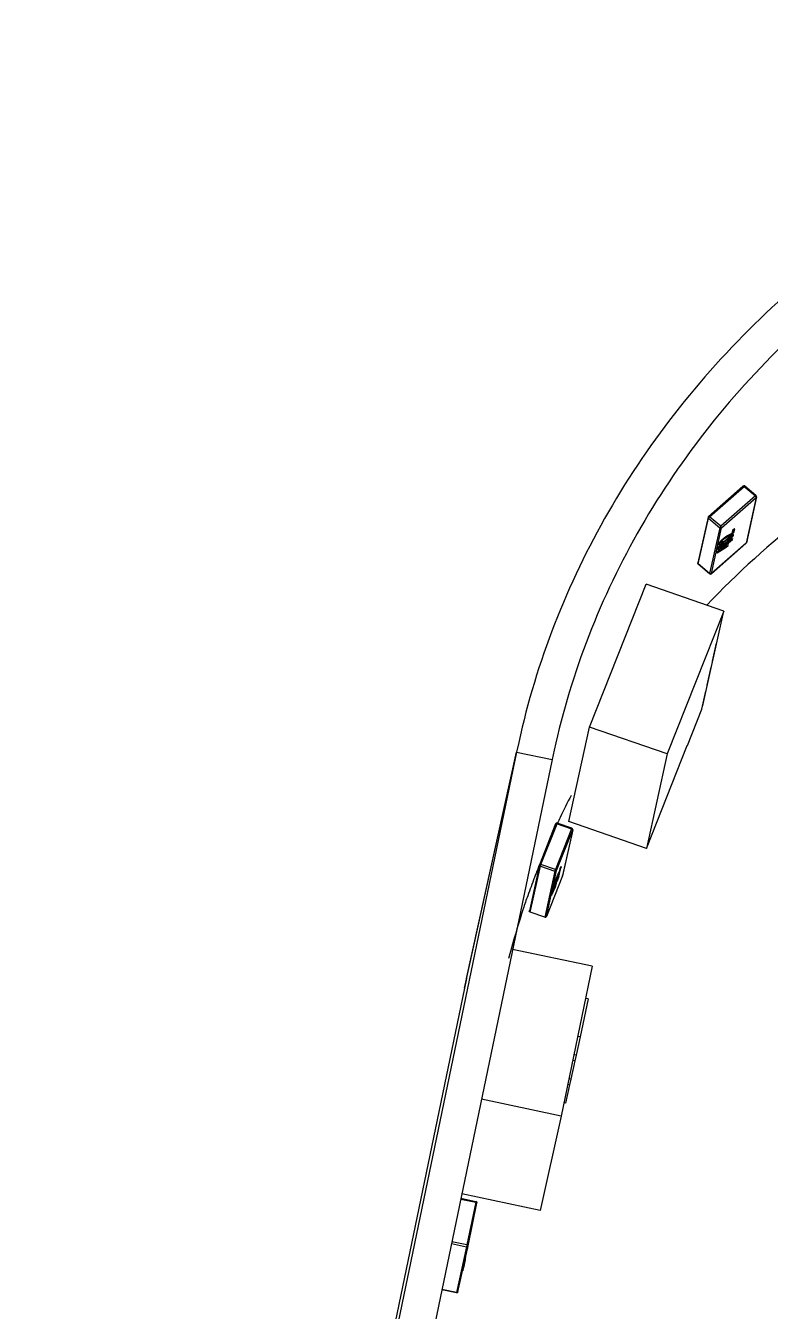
# Model space of a CAD drawing. Header units: millimetres. Extents: x 0 to 432, y 0 to 279.
# Drawn here: x 332.32 to 340.55, y 114.52 to 128.72 of the extents above; entities that cross this region are included whole.
import ezdxf

# ---------------------------------------------------------------- set-up
doc = ezdxf.new("R2010")
doc.units = ezdxf.units.MM
doc.header["$LTSCALE"] = 23.749
doc.layers.get('0').update_dxf_attribs({"linetype": 'CONTINUOUS'})

msp = doc.modelspace()

# ---------------------------------------------------------------- linework, layer by layer
at = {"color": 7, "linetype": 'CONTINUOUS'}
for p, q in [((340.243, 123.637), (339.862, 123.301)), ((339.873, 123.298), (340.255, 123.633)), ((340.38, 123.528), (339.998, 123.193)), ((340.255, 123.633), (340.38, 123.528)), ((340.387, 123.532), (340.263, 123.637)), ((340.007, 123.176), (340.389, 123.511)), ((340.389, 123.511), (340.277, 123.005)), ((340.392, 123.517), (340.281, 123.011)), ((339.857, 123.293), (339.745, 122.788)), ((339.75, 122.776), (339.862, 123.281)), ((339.862, 123.281), (339.986, 123.176)), ((339.998, 123.193), (339.873, 123.298)), ((339.986, 123.176), (339.875, 122.67)), ((339.896, 122.67), (340.007, 123.176)), ((340.093, 123.1), (340.094, 123.099)), ((340.129, 123.147), (340.122, 123.116)), ((340.123, 123.114), (340.122, 123.116)), ((340.13, 123.145), (340.123, 123.114)), ((340.151, 123.166), (340.129, 123.147)), ((340.129, 123.147), (340.13, 123.145)), ((340.152, 123.165), (340.13, 123.145)), ((340.138, 123.099), (340.136, 123.1)), ((340.143, 123.122), (340.152, 123.165)), ((340.151, 123.166), (340.152, 123.165)), ((340.276, 123.003), (339.895, 122.668)), ((340.277, 123.005), (339.896, 122.67)), ((340.063, 123), (339.957, 122.907)), ((339.957, 122.899), (340.056, 122.961)), ((340.064, 122.999), (339.958, 122.906)), ((339.974, 122.995), (339.976, 122.993)), ((339.975, 122.989), (339.977, 122.988)), ((339.984, 122.958), (339.984, 122.959)), ((339.984, 122.957), (339.986, 122.958)), ((339.992, 122.961), (339.994, 122.96)), ((339.996, 123.009), (339.996, 123.011)), ((339.996, 123.009), (339.997, 123.009)), ((339.999, 122.935), (340.062, 122.99)), ((340.058, 122.972), (339.999, 122.935)), ((340.008, 122.942), (340.057, 122.973)), ((340.02, 123.015), (340.024, 123.026)), ((340.024, 123.026), (340.022, 123.027)), ((340.026, 123.057), (340.028, 123.055)), ((340.047, 122.996), (340.063, 123.01)), ((340.047, 123.006), (340.048, 123.004)), ((340.055, 123.042), (340.057, 123.04)), ((340.056, 122.961), (340.078, 122.98)), ((340.06, 122.988), (340.057, 122.973)), ((340.057, 122.973), (340.058, 122.972)), ((340.062, 122.99), (340.058, 122.972)), ((340.063, 123.01), (340.084, 123.03)), ((340.065, 123.008), (340.063, 123)), ((340.063, 123), (340.064, 122.999)), ((340.066, 123.007), (340.064, 122.999)), ((340.087, 123.028), (340.065, 123.008)), ((340.065, 123.008), (340.066, 123.007)), ((340.088, 123.027), (340.066, 123.007)), ((340.078, 122.98), (340.084, 123.009)), ((340.084, 123.009), (340.126, 123.046)), ((340.128, 123.055), (340.086, 123.018)), ((340.086, 123.018), (340.088, 123.027)), ((340.127, 123.056), (340.087, 123.021)), ((340.087, 123.028), (340.088, 123.027)), ((340.117, 123.078), (340.117, 123.08)), ((340.117, 123.078), (340.119, 123.077)), ((340.118, 123.08), (340.118, 123.08)), ((340.118, 123.08), (340.118, 123.079)), ((340.126, 123.046), (340.128, 123.055)), ((340.127, 123.056), (340.128, 123.055)), ((340.277, 123.005), (340.276, 123.003)), ((339.957, 122.907), (339.955, 122.9)), ((339.955, 122.9), (339.957, 122.899)), ((339.957, 122.907), (339.958, 122.906)), ((339.958, 122.906), (339.957, 122.899)), ((339.963, 122.943), (339.964, 122.942)), ((339.964, 122.938), (339.965, 122.937)), ((339.875, 122.67), (339.75, 122.776)), ((339.875, 122.668), (339.75, 122.773)), ((338.549, 120.974), (339.173, 122.552)), ((340.032, 122.256), (339.173, 122.552)), ((339.895, 122.668), (339.896, 122.67)), ((340.032, 122.256), (339.407, 120.678)), ((339.801, 121.213), (340.032, 122.256)), ((339.907, 121.703), (339.951, 121.901)), ((339.848, 121.438), (339.892, 121.636)), ((339.79, 121.173), (339.834, 121.371)), ((339.631, 120.772), (339.79, 121.173)), ((339.795, 121.198), (339.801, 121.213)), ((338.319, 119.931), (338.549, 120.974)), ((339.407, 120.678), (338.549, 120.974)), ((337.742, 120.699), (338.134, 120.616)), ((338.156, 120.719), (338.134, 120.616)), ((339.177, 119.635), (339.627, 120.773)), ((338.134, 120.616), (333.285, 97.32)), ((339.407, 120.678), (339.177, 119.635)), ((338.173, 119.905), (337.995, 119.455)), ((338.011, 119.457), (338.189, 119.907)), ((338.349, 119.852), (338.171, 119.402)), ((338.184, 119.39), (338.362, 119.839)), ((338.189, 119.907), (338.349, 119.852)), ((338.352, 119.858), (338.192, 119.914)), ((338.362, 119.841), (338.25, 119.335)), ((338.362, 119.839), (338.25, 119.333)), ((339.177, 119.635), (338.319, 119.931)), ((338.362, 119.839), (338.362, 119.841)), ((337.995, 119.453), (337.883, 118.947)), ((337.893, 118.932), (338.005, 119.438)), ((338.005, 119.438), (338.165, 119.383)), ((338.171, 119.402), (338.011, 119.457)), ((338.22, 119.408), (338.214, 119.377)), ((338.231, 119.434), (338.22, 119.408)), ((338.22, 119.408), (338.222, 119.407)), ((338.233, 119.433), (338.222, 119.407)), ((338.223, 119.39), (338.233, 119.433)), ((338.231, 119.434), (338.233, 119.433)), ((338.165, 119.383), (338.053, 118.877)), ((338.072, 118.884), (338.184, 119.39)), ((338.25, 119.333), (338.072, 118.884)), ((338.25, 119.333), (338.072, 118.883)), ((338.173, 119.287), (338.175, 119.286)), ((338.173, 119.279), (338.176, 119.286)), ((338.177, 119.276), (338.18, 119.284)), ((338.18, 119.284), (338.199, 119.33)), ((338.18, 119.284), (338.182, 119.283)), ((338.18, 119.275), (338.183, 119.283)), ((338.191, 119.282), (338.18, 119.257)), ((338.187, 119.265), (338.206, 119.315)), ((338.208, 119.323), (338.189, 119.274)), ((338.189, 119.283), (338.191, 119.282)), ((338.189, 119.274), (338.191, 119.282)), ((338.206, 119.324), (338.19, 119.283)), ((338.199, 119.33), (338.199, 119.33)), ((338.201, 119.351), (338.203, 119.351)), ((338.203, 119.33), (338.205, 119.337)), ((338.206, 119.324), (338.208, 119.323)), ((338.206, 119.315), (338.208, 119.323)), ((338.207, 119.341), (338.208, 119.34)), ((338.207, 119.339), (338.208, 119.341)), ((338.215, 119.376), (338.214, 119.377)), ((338.222, 119.407), (338.215, 119.376)), ((338.216, 119.374), (338.223, 119.39)), ((338.218, 119.368), (338.216, 119.368)), ((338.25, 119.335), (338.25, 119.333)), ((338.127, 119.124), (338.126, 119.117)), ((338.177, 119.249), (338.127, 119.124)), ((338.127, 119.124), (338.129, 119.123)), ((338.128, 119.116), (338.17, 119.21)), ((338.178, 119.248), (338.129, 119.123)), ((338.134, 119.155), (338.136, 119.154)), ((338.135, 119.159), (338.136, 119.158)), ((338.146, 119.211), (338.148, 119.21)), ((338.146, 119.206), (338.148, 119.206)), ((338.146, 119.182), (338.146, 119.185)), ((338.147, 119.165), (338.177, 119.239)), ((338.172, 119.221), (338.147, 119.165)), ((338.147, 119.187), (338.149, 119.186)), ((338.147, 119.186), (338.147, 119.187)), ((338.158, 119.237), (338.163, 119.248)), ((338.162, 119.203), (338.171, 119.222)), ((338.163, 119.248), (338.167, 119.258)), ((338.166, 119.246), (338.169, 119.258)), ((338.169, 119.258), (338.167, 119.258)), ((338.167, 119.25), (338.169, 119.255)), ((338.168, 119.245), (338.169, 119.245)), ((338.169, 119.255), (338.17, 119.257)), ((338.169, 119.245), (338.17, 119.249)), ((338.169, 119.24), (338.172, 119.248)), ((338.17, 119.21), (338.18, 119.236)), ((338.172, 119.228), (338.171, 119.222)), ((338.171, 119.222), (338.172, 119.221)), ((338.172, 119.248), (338.174, 119.247)), ((338.172, 119.239), (338.175, 119.247)), ((338.177, 119.239), (338.172, 119.221)), ((338.175, 119.247), (338.176, 119.249)), ((338.176, 119.249), (338.179, 119.257)), ((338.177, 119.252), (338.177, 119.249)), ((338.177, 119.249), (338.178, 119.248)), ((338.18, 119.257), (338.178, 119.248)), ((338.179, 119.257), (338.18, 119.257)), ((338.18, 119.236), (338.187, 119.265)), ((338.126, 119.117), (338.128, 119.116)), ((338.129, 119.123), (338.128, 119.116)), ((338.053, 118.877), (337.893, 118.932)), ((338.053, 118.874), (337.893, 118.93)), ((338.072, 118.883), (338.072, 118.884)), ((338.578, 118.333), (337.697, 118.519)), ((338.578, 118.333), (338.233, 116.677)), ((338.531, 117.972), (338.444, 117.552)), ((338.531, 117.972), (338.504, 117.978)), ((338.444, 117.552), (338.4, 117.353)), ((338.444, 117.552), (338.416, 117.557)), ((338.385, 117.287), (338.341, 117.088)), ((338.385, 117.287), (338.361, 117.292)), ((338.4, 117.353), (338.375, 117.358)), ((338.399, 117.353), (338.385, 117.287)), ((338.327, 117.022), (338.283, 116.823)), ((338.327, 117.022), (338.306, 117.026)), ((338.341, 117.088), (338.32, 117.093)), ((338.34, 117.088), (338.327, 117.022)), ((338.233, 116.677), (337.353, 116.864)), ((338.283, 116.823), (338.264, 116.827)), ((338.233, 116.677), (338.003, 115.634)), ((337.125, 115.762), (337.291, 115.726)), ((337.293, 115.733), (337.127, 115.769)), ((338.003, 115.634), (337.135, 115.818)), ((337.291, 115.726), (337.193, 115.255)), ((337.293, 115.733), (337.291, 115.726)), ((337.206, 115.244), (337.304, 115.716)), ((337.023, 115.27), (337.189, 115.234)), ((337.193, 115.255), (337.027, 115.29)), ((337.189, 115.234), (337.077, 114.729)), ((337.094, 114.738), (337.206, 115.244)), ((337.193, 115.255), (337.189, 115.234)), ((337.2, 115.215), (337.199, 115.213)), ((337.156, 115.01), (337.149, 114.978)), ((337.155, 115.014), (337.157, 115.013)), ((337.155, 115.01), (337.156, 115.009)), ((337.157, 115.013), (337.156, 115.009)), ((337.167, 115.061), (337.157, 115.013)), ((337.166, 115.061), (337.168, 115.061)), ((337.167, 115.066), (337.169, 115.065)), ((337.169, 115.065), (337.168, 115.061)), ((337.175, 115.095), (337.169, 115.065)), ((337.184, 115.144), (337.185, 115.144)), ((337.146, 114.972), (337.148, 114.971)), ((337.148, 114.979), (337.149, 114.978)), ((337.149, 114.978), (337.148, 114.971)), ((337.077, 114.729), (336.915, 114.763)), ((337.077, 114.726), (336.915, 114.761)), ((337.077, 114.729), (337.077, 114.726))]:
    msp.add_line(p, q, dxfattribs=at)
at = {"color": 3, "linetype": 'CONTINUOUS'}
for p, q in [((337.742, 120.699), (332.893, 97.402)), ((337.166, 118.091), (337.742, 120.699)), ((337.189, 118.197), (337.742, 120.699)), ((337.765, 120.806), (337.742, 120.699)), ((337.189, 118.198), (337.166, 118.091)), ((337.166, 118.091), (332.317, 94.795))]:
    msp.add_line(p, q, dxfattribs=at)
at = {"color": 7, "linetype": 'CONTINUOUS'}
for centre, radius, start, end in [((340.253, 123.626), 0.015, 49.9094, 131.3198), ((340.378, 123.52), 0.015, 347.5434, 49.9083), ((347.112, 115.41), 10.029, 128.0522, 136.4378), ((339.872, 123.29), 0.015, 131.3207, 167.5425), ((339.984, 122.961), 0.0032, 271.5885, 273.1499), ((339.984, 122.96), 0.00294, 269.0094, 271.6018), ((340.266, 123.015), 0.0151, 311.3978, 331.3466), ((340.266, 123.015), 0.0151, 331.463, 347.5039), ((339.76, 122.784), 0.015, 167.5434, 229.9083), ((339.885, 122.679), 0.015, 229.9094, 311.3198), ((346.159, 116.179), 8.798, 152.6574, 154.4195), ((346.124, 116.196), 8.759, 154.4205, 154.9076), ((338.187, 119.899), 0.015, 70.9919, 158.4152), ((338.347, 119.844), 0.015, 347.5428, 70.9919), ((346.036, 116.235), 8.662, 158.1711, 158.8664), ((338.009, 119.45), 0.015, 158.4225, 167.5356), ((346.026, 116.239), 8.651, 159.1918, 160.605), ((346.032, 116.236), 8.658, 158.8664, 159.1919), ((343.633, 117.126), 5.862, 158.4078, 158.8014), ((343.563, 117.151), 5.79, 158.4678, 158.6663), ((343.648, 117.109), 5.882, 158.3936, 158.6651), ((331.801, 121.769), 6.852, 338.41, 338.643), ((332.858, 121.341), 5.715, 338.6073, 338.7998), ((335.123, 120.462), 3.285, 338.8159, 338.9686), ((336.485, 120.093), 1.875, 337.2757, 337.4264), ((338.236, 119.338), 0.015, 338.4177, 347.5424), ((338.249, 119.156), 0.106, 163.3161, 164.2553), ((338.304, 119.139), 0.164, 162.3103, 163.3426), ((340.946, 118.168), 2.982, 159.1942, 159.6561), ((346.014, 116.243), 8.64, 160.6051, 161.6137), ((345.993, 116.249), 8.617, 161.6129, 164.7114), ((337.897, 118.944), 0.015, 167.5428, 250.9919), ((338.058, 118.889), 0.015, 250.9919, 338.4136), ((338.062, 118.888), 0.0108, 335.002, 338.4086), ((345.968, 116.257), 8.591, 164.7128, 165.4315), ((337.29, 115.719), 0.015, 348.2426, 78.043), ((328.67, 116.922), 8.699, 348.2061, 348.6658), ((337.192, 115.247), 0.015, 347.5428, 348.2426), ((320.864, 118.541), 16.671, 348.0704, 348.2443), ((337.08, 114.741), 0.015, 258.043, 347.5421)]:
    msp.add_arc(centre, radius, start, end, dxfattribs=at)
at = {"color": 3, "linetype": 'CONTINUOUS'}
msp.add_open_spline([(357.788, 125.734), (356.959, 126.381), (355.121, 127.489), (352.066, 128.502), (348.864, 128.828), (345.725, 128.446), (343.302, 127.541), (341.604, 126.496), (340.482, 125.577), (339.518, 124.53), (338.729, 123.374), (338.13, 122.128), (337.863, 121.25), (337.765, 120.806)], degree=3, knots=[0, 0, 0, 0, 0.130161, 0.262705, 0.395177, 0.525124, 0.650652, 0.711571, 0.771177, 0.829582, 0.886986, 0.943682, 1, 1, 1, 1], dxfattribs=at)
at = {"color": 7, "linetype": 'CONTINUOUS'}
for points, knots in [([(357.533, 125.489), (356.73, 126.115), (354.952, 127.187), (351.996, 128.167), (348.897, 128.483), (345.859, 128.113), (343.514, 127.238), (341.871, 126.226), (340.785, 125.337), (339.852, 124.324), (339.089, 123.205), (338.509, 121.999), (338.251, 121.149), (338.156, 120.719)], [0, 0, 0, 0, 0.130161, 0.262705, 0.395177, 0.525124, 0.650652, 0.711571, 0.771177, 0.829583, 0.886986, 0.943682, 1, 1, 1, 1]), ([(340.243, 123.637), (340.243, 123.637), (340.244, 123.637), (340.245, 123.638), (340.247, 123.638), (340.249, 123.637), (340.252, 123.636), (340.254, 123.634), (340.255, 123.633)], [0, 0, 0, 0, 0.082985, 0.173077, 0.275461, 0.392578, 0.671439, 1, 1, 1, 1]), ([(340.255, 123.633), (340.256, 123.634), (340.257, 123.635), (340.259, 123.637), (340.261, 123.637), (340.261, 123.637), (340.262, 123.637), (340.263, 123.637), (340.263, 123.637)], [0, 0, 0, 0, 0.362995, 0.653827, 0.768035, 0.861365, 0.936472, 1, 1, 1, 1]), ([(340.387, 123.532), (340.387, 123.532), (340.387, 123.532), (340.386, 123.532), (340.385, 123.532), (340.384, 123.532), (340.382, 123.53), (340.38, 123.529), (340.38, 123.528)], [0, 0, 0, 0, 0.063528, 0.138635, 0.231965, 0.346173, 0.637005, 1, 1, 1, 1]), ([(340.38, 123.528), (340.381, 123.527), (340.384, 123.524), (340.387, 123.52), (340.389, 123.516), (340.389, 123.513), (340.389, 123.512), (340.389, 123.511)], [0, 0, 0, 0, 0.28897, 0.571446, 0.814864, 0.915168, 1, 1, 1, 1]), ([(340.389, 123.511), (340.39, 123.512), (340.391, 123.514), (340.392, 123.516), (340.392, 123.517)], [0, 0, 0, 0, 0.506836, 1, 1, 1, 1]), ([(339.857, 123.293), (339.857, 123.292), (339.857, 123.29), (339.857, 123.287), (339.859, 123.284), (339.861, 123.282), (339.862, 123.281)], [0, 0, 0, 0, 0.238151, 0.481979, 0.735638, 1, 1, 1, 1]), ([(339.873, 123.298), (339.872, 123.299), (339.87, 123.3), (339.867, 123.302), (339.865, 123.302), (339.864, 123.302), (339.863, 123.302), (339.862, 123.302), (339.862, 123.301)], [0, 0, 0, 0, 0.328561, 0.607422, 0.724539, 0.826923, 0.917015, 1, 1, 1, 1]), ([(339.862, 123.281), (339.862, 123.282), (339.862, 123.283), (339.863, 123.286), (339.866, 123.29), (339.869, 123.294), (339.872, 123.297), (339.873, 123.298)], [0, 0, 0, 0, 0.086148, 0.191195, 0.444674, 0.727393, 1, 1, 1, 1]), ([(339.998, 123.193), (339.997, 123.192), (339.994, 123.189), (339.991, 123.185), (339.988, 123.181), (339.987, 123.178), (339.986, 123.177), (339.986, 123.176)], [0, 0, 0, 0, 0.272607, 0.555326, 0.808805, 0.913852, 1, 1, 1, 1]), ([(339.986, 123.176), (339.988, 123.175), (339.991, 123.173), (339.996, 123.172), (340, 123.172), (340.004, 123.173), (340.006, 123.175), (340.007, 123.176)], [0, 0, 0, 0, 0.253096, 0.510638, 0.638122, 0.762804, 1, 1, 1, 1]), ([(340.007, 123.176), (340.008, 123.176), (340.008, 123.178), (340.007, 123.181), (340.005, 123.184), (340.002, 123.189), (340, 123.192), (339.998, 123.193)], [0, 0, 0, 0, 0.084832, 0.185136, 0.428554, 0.71103, 1, 1, 1, 1]), ([(340.026, 123.057), (340.028, 123.058), (340.031, 123.061), (340.036, 123.065), (340.04, 123.068), (340.045, 123.072), (340.049, 123.075), (340.055, 123.079), (340.062, 123.083), (340.07, 123.088), (340.076, 123.092), (340.081, 123.094), (340.085, 123.096), (340.089, 123.098), (340.091, 123.099), (340.093, 123.1)], [0, 0, 0, 0, 0.078082, 0.154392, 0.228387, 0.300282, 0.369521, 0.43594, 0.561544, 0.678029, 0.788454, 0.842171, 0.89547, 0.947713, 1, 1, 1, 1]), ([(340.055, 123.042), (340.057, 123.043), (340.061, 123.047), (340.068, 123.053), (340.077, 123.061), (340.088, 123.07), (340.099, 123.079), (340.108, 123.086), (340.115, 123.091), (340.12, 123.095), (340.125, 123.097), (340.128, 123.099), (340.13, 123.1), (340.132, 123.1), (340.134, 123.101), (340.135, 123.101), (340.136, 123.101), (340.136, 123.1)], [0, 0, 0, 0, 0.073655, 0.146746, 0.291598, 0.433934, 0.572471, 0.705315, 0.768639, 0.828757, 0.884475, 0.910297, 0.933699, 0.954998, 0.973006, 0.987828, 1, 1, 1, 1]), ([(340.138, 123.099), (340.138, 123.099), (340.137, 123.1), (340.135, 123.1), (340.133, 123.099), (340.131, 123.098), (340.129, 123.097), (340.126, 123.096), (340.122, 123.093), (340.117, 123.09), (340.11, 123.085), (340.101, 123.078), (340.09, 123.069), (340.079, 123.06), (340.07, 123.052), (340.062, 123.045), (340.058, 123.042), (340.057, 123.04)], [0, 0, 0, 0, 0.012172, 0.026994, 0.045002, 0.066301, 0.089703, 0.115525, 0.171243, 0.231361, 0.294685, 0.427529, 0.566066, 0.708402, 0.853254, 0.926345, 1, 1, 1, 1]), ([(340.083, 123.081), (340.087, 123.083), (340.094, 123.086), (340.105, 123.093), (340.114, 123.099), (340.122, 123.105), (340.126, 123.108), (340.128, 123.11)], [0, 0, 0, 0, 0.210933, 0.446172, 0.711708, 0.853105, 1, 1, 1, 1]), ([(340.093, 123.1), (340.094, 123.1), (340.096, 123.101), (340.1, 123.103), (340.103, 123.105), (340.106, 123.106), (340.108, 123.107), (340.11, 123.108), (340.112, 123.109), (340.115, 123.111), (340.118, 123.113), (340.121, 123.115), (340.122, 123.116)], [0, 0, 0, 0, 0.112946, 0.227643, 0.343207, 0.460952, 0.521829, 0.58358, 0.648257, 0.715179, 0.854856, 1, 1, 1, 1]), ([(340.123, 123.114), (340.122, 123.114), (340.119, 123.112), (340.116, 123.11), (340.114, 123.108), (340.112, 123.107), (340.11, 123.106), (340.108, 123.105), (340.105, 123.103), (340.101, 123.102), (340.098, 123.1), (340.095, 123.099), (340.094, 123.099)], [0, 0, 0, 0, 0.145144, 0.284821, 0.351743, 0.41642, 0.478171, 0.539048, 0.656793, 0.772357, 0.887054, 1, 1, 1, 1]), ([(340.128, 123.11), (340.131, 123.111), (340.136, 123.115), (340.14, 123.12), (340.143, 123.122)], [0, 0, 0, 0, 0.487222, 1, 1, 1, 1]), ([(340.139, 123.095), (340.139, 123.095), (340.139, 123.096), (340.139, 123.098), (340.138, 123.099), (340.138, 123.099)], [0, 0, 0, 0, 0.32761, 0.599455, 1, 1, 1, 1]), ([(339.963, 122.943), (339.963, 122.943), (339.964, 122.945), (339.964, 122.947), (339.965, 122.949), (339.967, 122.952), (339.969, 122.956), (339.973, 122.96), (339.976, 122.965), (339.98, 122.97), (339.984, 122.975), (339.99, 122.981), (339.997, 122.988), (340.005, 122.996), (340.013, 123.003), (340.018, 123.008), (340.021, 123.011), (340.022, 123.012)], [0, 0, 0, 0, 0.019826, 0.04168, 0.066671, 0.09424, 0.154393, 0.218719, 0.285456, 0.352895, 0.420069, 0.486505, 0.617403, 0.746563, 0.874144, 0.93747, 1, 1, 1, 1]), ([(340.057, 123.04), (340.054, 123.039), (340.05, 123.035), (340.044, 123.029), (340.038, 123.024), (340.032, 123.018), (340.025, 123.012), (340.02, 123.008), (340.016, 123.004), (340.012, 123), (340.007, 122.994), (340, 122.988), (339.994, 122.982), (339.988, 122.975), (339.982, 122.969), (339.977, 122.963), (339.973, 122.958), (339.971, 122.954), (339.968, 122.951), (339.967, 122.947), (339.965, 122.944), (339.965, 122.942), (339.964, 122.942)], [0, 0, 0, 0, 0.060725, 0.121802, 0.183116, 0.244987, 0.307499, 0.370458, 0.402364, 0.434378, 0.498759, 0.56376, 0.629341, 0.695773, 0.763294, 0.831084, 0.864358, 0.896501, 0.927092, 0.955302, 0.979618, 1, 1, 1, 1]), ([(339.965, 122.937), (339.965, 122.937), (339.966, 122.936), (339.967, 122.936), (339.968, 122.936), (339.969, 122.937), (339.97, 122.937), (339.971, 122.937), (339.972, 122.938), (339.974, 122.939), (339.976, 122.94), (339.978, 122.941), (339.982, 122.943), (339.986, 122.946), (339.99, 122.949), (339.994, 122.952), (339.997, 122.955), (340.004, 122.96), (340.013, 122.967), (340.024, 122.976), (340.034, 122.984), (340.041, 122.991), (340.045, 122.994), (340.047, 122.996)], [0, 0, 0, 0, 0.011969, 0.019014, 0.026961, 0.035523, 0.044841, 0.055035, 0.065906, 0.08929, 0.114963, 0.142214, 0.170651, 0.230881, 0.294011, 0.326681, 0.359688, 0.426964, 0.565653, 0.708142, 0.853137, 0.92629, 1, 1, 1, 1]), ([(339.974, 122.995), (339.975, 122.995), (339.975, 122.996), (339.975, 122.998), (339.976, 123), (339.978, 123.002), (339.98, 123.006), (339.982, 123.01), (339.986, 123.014), (339.99, 123.02), (339.996, 123.027), (340.004, 123.035), (340.011, 123.043), (340.018, 123.049), (340.023, 123.053), (340.025, 123.055), (340.026, 123.057)], [0, 0, 0, 0, 0.01946, 0.040909, 0.065141, 0.091459, 0.149623, 0.213491, 0.280132, 0.348028, 0.484112, 0.618366, 0.749321, 0.876663, 0.938823, 1, 1, 1, 1]), ([(339.975, 122.989), (339.975, 122.99), (339.974, 122.99), (339.974, 122.992), (339.974, 122.993), (339.974, 122.994), (339.974, 122.995)], [0, 0, 0, 0, 0.188948, 0.408114, 0.678399, 1, 1, 1, 1]), ([(340.028, 123.055), (340.027, 123.054), (340.024, 123.052), (340.019, 123.047), (340.013, 123.041), (340.005, 123.034), (339.998, 123.026), (339.992, 123.019), (339.987, 123.013), (339.984, 123.009), (339.981, 123.005), (339.979, 123.001), (339.978, 122.999), (339.977, 122.997), (339.976, 122.995), (339.976, 122.994), (339.976, 122.993)], [0, 0, 0, 0, 0.061177, 0.123337, 0.250679, 0.381634, 0.515888, 0.651972, 0.719868, 0.786509, 0.850377, 0.908541, 0.934859, 0.959091, 0.98054, 1, 1, 1, 1]), ([(339.976, 122.993), (339.976, 122.993), (339.976, 122.992), (339.976, 122.99), (339.976, 122.989), (339.976, 122.988), (339.977, 122.988)], [0, 0, 0, 0, 0.321601, 0.591886, 0.811052, 1, 1, 1, 1]), ([(339.977, 122.988), (339.977, 122.988), (339.978, 122.988), (339.98, 122.988), (339.982, 122.988), (339.984, 122.989), (339.987, 122.99), (339.99, 122.993), (339.995, 122.996), (340.001, 123), (340.007, 123.005), (340.014, 123.01), (340.018, 123.013), (340.02, 123.015)], [0, 0, 0, 0, 0.027035, 0.060636, 0.101836, 0.150481, 0.205263, 0.264671, 0.394769, 0.536592, 0.685935, 0.840605, 1, 1, 1, 1]), ([(339.984, 122.959), (339.984, 122.959), (339.985, 122.96), (339.985, 122.961), (339.986, 122.962), (339.986, 122.964), (339.988, 122.966), (339.99, 122.969), (339.992, 122.971), (339.994, 122.974), (339.996, 122.977), (339.999, 122.98), (340.003, 122.984), (340.008, 122.989), (340.013, 122.994), (340.019, 123), (340.027, 123.007), (340.036, 123.015), (340.045, 123.024), (340.051, 123.029), (340.055, 123.032)], [0, 0, 0, 0, 0.010012, 0.021057, 0.033721, 0.047667, 0.078213, 0.110899, 0.144512, 0.178461, 0.212409, 0.246216, 0.313127, 0.378654, 0.443135, 0.506849, 0.632331, 0.756077, 0.878599, 1, 1, 1, 1]), ([(339.985, 122.956), (339.984, 122.957), (339.984, 122.957), (339.984, 122.957), (339.984, 122.958)], [0, 0, 0, 0, 0.454955, 1, 1, 1, 1]), ([(339.994, 122.96), (339.993, 122.959), (339.992, 122.958), (339.99, 122.957), (339.989, 122.957), (339.987, 122.956), (339.986, 122.956), (339.985, 122.956), (339.985, 122.956), (339.985, 122.956)], [0, 0, 0, 0, 0.322433, 0.47047, 0.60568, 0.728474, 0.837635, 0.926571, 1, 1, 1, 1]), ([(339.986, 122.958), (339.987, 122.958), (339.989, 122.959), (339.991, 122.96), (339.992, 122.961)], [0, 0, 0, 0, 0.21753, 1, 1, 1, 1]), ([(339.992, 122.961), (339.994, 122.961), (339.996, 122.963), (339.999, 122.965), (340.002, 122.968), (340.007, 122.971), (340.012, 122.976), (340.022, 122.984), (340.033, 122.993), (340.042, 123.001), (340.047, 123.006)], [0, 0, 0, 0, 0.054882, 0.111923, 0.170959, 0.23116, 0.35489, 0.481164, 0.738263, 1, 1, 1, 1]), ([(340.048, 123.004), (340.044, 123), (340.035, 122.992), (340.023, 122.982), (340.014, 122.975), (340.008, 122.97), (340.004, 122.967), (340, 122.964), (339.997, 122.962), (339.995, 122.96), (339.994, 122.96)], [0, 0, 0, 0, 0.261737, 0.518836, 0.64511, 0.76884, 0.829041, 0.888077, 0.945118, 1, 1, 1, 1]), ([(339.996, 123.011), (339.997, 123.014), (340.001, 123.021), (340.009, 123.03), (340.017, 123.039), (340.024, 123.045), (340.027, 123.047)], [0, 0, 0, 0, 0.214968, 0.485072, 0.749998, 1, 1, 1, 1]), ([(340.024, 123.026), (340.021, 123.023), (340.017, 123.02), (340.012, 123.016), (340.008, 123.013), (340.005, 123.01), (340.001, 123.009), (339.999, 123.008), (339.997, 123.007), (339.996, 123.008), (339.996, 123.008)], [0, 0, 0, 0, 0.31412, 0.463279, 0.604663, 0.734683, 0.849075, 0.939141, 0.973026, 1, 1, 1, 1]), ([(339.996, 123.008), (339.996, 123.008), (339.996, 123.008), (339.996, 123.009), (339.996, 123.009)], [0, 0, 0, 0, 0.224744, 1, 1, 1, 1]), ([(339.997, 123.009), (339.998, 123.009), (340, 123.01), (340.002, 123.011), (340.006, 123.013), (340.009, 123.016), (340.012, 123.018), (340.017, 123.022), (340.02, 123.025), (340.022, 123.027)], [0, 0, 0, 0, 0.084779, 0.189102, 0.306401, 0.433767, 0.568316, 0.708411, 1, 1, 1, 1]), ([(340.022, 123.012), (340.025, 123.015), (340.031, 123.02), (340.041, 123.03), (340.05, 123.037), (340.055, 123.042)], [0, 0, 0, 0, 0.253972, 0.504644, 1, 1, 1, 1]), ([(340.027, 123.047), (340.028, 123.048), (340.031, 123.051), (340.036, 123.055), (340.042, 123.06), (340.048, 123.064), (340.053, 123.066), (340.058, 123.069), (340.063, 123.072), (340.07, 123.075), (340.077, 123.078), (340.081, 123.08), (340.083, 123.081)], [0, 0, 0, 0, 0.081471, 0.159941, 0.304735, 0.435392, 0.496032, 0.555286, 0.670038, 0.781829, 0.891754, 1, 1, 1, 1]), ([(340.094, 123.099), (340.093, 123.098), (340.09, 123.097), (340.087, 123.095), (340.083, 123.093), (340.078, 123.09), (340.071, 123.087), (340.063, 123.082), (340.056, 123.078), (340.051, 123.074), (340.046, 123.07), (340.042, 123.067), (340.037, 123.063), (340.032, 123.059), (340.029, 123.057), (340.028, 123.055)], [0, 0, 0, 0, 0.052287, 0.10453, 0.157829, 0.211546, 0.321971, 0.438456, 0.56406, 0.630479, 0.699718, 0.771613, 0.845608, 0.921918, 1, 1, 1, 1]), ([(340.047, 123.006), (340.05, 123.008), (340.056, 123.014), (340.066, 123.022), (340.075, 123.03), (340.083, 123.038), (340.089, 123.044), (340.094, 123.048), (340.098, 123.053), (340.102, 123.057), (340.105, 123.061), (340.108, 123.064), (340.111, 123.068), (340.114, 123.071), (340.115, 123.073), (340.116, 123.075), (340.117, 123.076), (340.117, 123.077), (340.117, 123.078), (340.117, 123.078)], [0, 0, 0, 0, 0.121166, 0.24339, 0.36702, 0.492228, 0.555753, 0.620256, 0.685727, 0.752526, 0.786332, 0.820234, 0.887683, 0.920542, 0.951447, 0.965651, 0.978606, 0.989884, 1, 1, 1, 1]), ([(340.119, 123.077), (340.119, 123.077), (340.118, 123.076), (340.118, 123.075), (340.117, 123.074), (340.116, 123.072), (340.115, 123.07), (340.112, 123.066), (340.11, 123.063), (340.107, 123.059), (340.104, 123.056), (340.1, 123.052), (340.095, 123.047), (340.09, 123.042), (340.084, 123.036), (340.076, 123.029), (340.067, 123.021), (340.058, 123.012), (340.052, 123.007), (340.048, 123.004)], [0, 0, 0, 0, 0.010116, 0.021394, 0.034349, 0.048553, 0.079458, 0.112317, 0.179766, 0.213668, 0.247474, 0.314273, 0.379744, 0.444247, 0.507772, 0.63298, 0.75661, 0.878834, 1, 1, 1, 1]), ([(340.055, 123.032), (340.057, 123.034), (340.063, 123.039), (340.071, 123.046), (340.078, 123.053), (340.086, 123.059), (340.093, 123.064), (340.098, 123.069), (340.102, 123.071), (340.106, 123.074), (340.109, 123.076), (340.112, 123.078), (340.115, 123.079), (340.116, 123.079)], [0, 0, 0, 0, 0.137428, 0.27384, 0.4087, 0.541837, 0.671957, 0.735469, 0.797197, 0.855797, 0.909677, 0.958346, 1, 1, 1, 1]), ([(340.084, 123.03), (340.087, 123.033), (340.093, 123.038), (340.1, 123.045), (340.106, 123.051), (340.11, 123.055), (340.114, 123.06), (340.117, 123.063), (340.119, 123.064)], [0, 0, 0, 0, 0.244004, 0.491781, 0.617269, 0.743687, 0.871355, 1, 1, 1, 1]), ([(340.116, 123.079), (340.116, 123.079), (340.116, 123.08), (340.117, 123.08), (340.118, 123.08)], [0, 0, 0, 0, 0.287184, 1, 1, 1, 1]), ([(340.118, 123.079), (340.119, 123.079), (340.119, 123.079), (340.119, 123.078), (340.119, 123.078), (340.119, 123.077), (340.119, 123.077)], [0, 0, 0, 0, 0.189577, 0.412095, 0.687415, 1, 1, 1, 1]), ([(340.119, 123.064), (340.12, 123.066), (340.122, 123.068), (340.126, 123.074), (340.13, 123.079), (340.134, 123.084), (340.136, 123.088), (340.138, 123.091), (340.138, 123.094), (340.139, 123.095)], [0, 0, 0, 0, 0.141238, 0.282478, 0.560154, 0.691178, 0.811402, 0.914815, 1, 1, 1, 1]), ([(340.281, 123.011), (340.28, 123.01), (340.28, 123.008), (340.278, 123.006), (340.277, 123.005)], [0, 0, 0, 0, 0.493164, 1, 1, 1, 1]), ([(339.964, 122.938), (339.963, 122.938), (339.963, 122.939), (339.963, 122.94), (339.963, 122.941), (339.963, 122.942), (339.963, 122.943)], [0, 0, 0, 0, 0.187959, 0.404696, 0.674275, 1, 1, 1, 1]), ([(339.964, 122.942), (339.964, 122.941), (339.964, 122.94), (339.964, 122.939), (339.964, 122.938), (339.965, 122.937), (339.965, 122.937)], [0, 0, 0, 0, 0.325725, 0.595304, 0.812041, 1, 1, 1, 1]), ([(339.75, 122.776), (339.749, 122.776), (339.747, 122.778), (339.746, 122.781), (339.745, 122.784), (339.745, 122.787), (339.745, 122.788)], [0, 0, 0, 0, 0.264362, 0.518021, 0.761849, 1, 1, 1, 1]), ([(339.75, 122.773), (339.75, 122.773), (339.75, 122.773), (339.75, 122.774), (339.75, 122.775), (339.75, 122.776)], [0, 0, 0, 0, 0.1902, 0.536268, 1, 1, 1, 1]), ([(339.875, 122.67), (339.875, 122.67), (339.874, 122.67), (339.874, 122.669), (339.875, 122.668), (339.875, 122.668)], [0, 0, 0, 0, 0.324029, 0.707004, 1, 1, 1, 1]), ([(339.896, 122.67), (339.894, 122.669), (339.892, 122.667), (339.888, 122.667), (339.884, 122.666), (339.88, 122.667), (339.876, 122.669), (339.875, 122.67)], [0, 0, 0, 0, 0.237196, 0.361878, 0.489362, 0.746904, 1, 1, 1, 1]), ([(338.173, 119.905), (338.173, 119.905), (338.174, 119.906), (338.175, 119.907), (338.178, 119.908), (338.181, 119.909), (338.185, 119.908), (338.188, 119.908), (338.189, 119.907)], [0, 0, 0, 0, 0.086948, 0.180918, 0.344401, 0.539328, 0.761271, 1, 1, 1, 1]), ([(338.189, 119.907), (338.189, 119.908), (338.19, 119.909), (338.19, 119.911), (338.191, 119.912), (338.191, 119.913), (338.192, 119.913), (338.192, 119.913), (338.192, 119.914), (338.192, 119.914)], [0, 0, 0, 0, 0.409132, 0.579437, 0.722807, 0.837315, 0.921405, 0.974691, 1, 1, 1, 1]), ([(338.352, 119.858), (338.352, 119.858), (338.352, 119.858), (338.352, 119.858), (338.352, 119.857), (338.351, 119.857), (338.351, 119.856), (338.35, 119.854), (338.35, 119.853), (338.349, 119.852)], [0, 0, 0, 0, 0.025309, 0.078595, 0.162685, 0.277193, 0.420563, 0.590868, 1, 1, 1, 1]), ([(338.349, 119.852), (338.351, 119.851), (338.353, 119.85), (338.357, 119.848), (338.36, 119.845), (338.361, 119.843), (338.361, 119.842)], [0, 0, 0, 0, 0.287141, 0.559718, 0.80055, 1, 1, 1, 1]), ([(338.361, 119.842), (338.361, 119.842), (338.362, 119.841), (338.362, 119.84), (338.362, 119.839)], [0, 0, 0, 0, 0.267662, 1, 1, 1, 1]), ([(337.995, 119.453), (337.994, 119.451), (337.994, 119.448), (337.996, 119.444), (338, 119.44), (338.003, 119.438), (338.005, 119.438)], [0, 0, 0, 0, 0.232035, 0.474225, 0.731173, 1, 1, 1, 1]), ([(338.011, 119.457), (338.01, 119.458), (338.008, 119.458), (338.005, 119.459), (338.002, 119.459), (337.999, 119.458), (337.997, 119.457), (337.996, 119.456), (337.995, 119.455)], [0, 0, 0, 0, 0.160511, 0.315634, 0.529585, 0.714334, 0.867968, 1, 1, 1, 1]), ([(338.005, 119.438), (338.005, 119.439), (338.006, 119.442), (338.007, 119.447), (338.009, 119.452), (338.01, 119.456), (338.011, 119.457)], [0, 0, 0, 0, 0.194576, 0.452706, 0.735421, 1, 1, 1, 1]), ([(338.146, 119.211), (338.146, 119.212), (338.147, 119.215), (338.148, 119.22), (338.151, 119.228), (338.154, 119.239), (338.159, 119.252), (338.165, 119.268), (338.17, 119.281), (338.173, 119.287)], [0, 0, 0, 0, 0.041945, 0.094365, 0.220266, 0.357149, 0.493958, 0.756519, 1, 1, 1, 1]), ([(338.175, 119.286), (338.172, 119.28), (338.167, 119.268), (338.161, 119.251), (338.156, 119.238), (338.153, 119.228), (338.15, 119.22), (338.149, 119.214), (338.148, 119.211), (338.148, 119.21)], [0, 0, 0, 0, 0.243481, 0.506042, 0.642851, 0.779734, 0.905635, 0.958055, 1, 1, 1, 1]), ([(338.157, 119.234), (338.158, 119.237), (338.16, 119.245), (338.164, 119.256), (338.169, 119.268), (338.172, 119.275), (338.173, 119.279)], [0, 0, 0, 0, 0.222642, 0.495365, 0.757494, 1, 1, 1, 1]), ([(338.171, 119.402), (338.171, 119.401), (338.169, 119.397), (338.167, 119.392), (338.166, 119.387), (338.165, 119.384), (338.165, 119.383)], [0, 0, 0, 0, 0.264579, 0.547294, 0.805424, 1, 1, 1, 1]), ([(338.165, 119.383), (338.167, 119.382), (338.171, 119.381), (338.176, 119.382), (338.181, 119.385), (338.183, 119.388), (338.184, 119.39)], [0, 0, 0, 0, 0.266471, 0.525597, 0.769886, 1, 1, 1, 1]), ([(338.184, 119.39), (338.184, 119.39), (338.184, 119.391), (338.183, 119.393), (338.182, 119.395), (338.18, 119.397), (338.176, 119.4), (338.173, 119.402), (338.171, 119.402)], [0, 0, 0, 0, 0.085276, 0.180621, 0.289347, 0.412264, 0.693238, 1, 1, 1, 1]), ([(338.173, 119.287), (338.175, 119.294), (338.181, 119.307), (338.188, 119.324), (338.194, 119.336), (338.198, 119.345), (338.2, 119.349), (338.201, 119.351)], [0, 0, 0, 0, 0.317803, 0.583022, 0.801969, 0.902687, 1, 1, 1, 1]), ([(338.208, 119.34), (338.208, 119.34), (338.208, 119.338), (338.207, 119.334), (338.204, 119.327), (338.201, 119.316), (338.196, 119.304), (338.192, 119.292), (338.187, 119.281), (338.181, 119.266), (338.177, 119.255), (338.174, 119.247)], [0, 0, 0, 0, 0.02237, 0.050965, 0.117468, 0.256004, 0.389108, 0.516407, 0.64004, 0.761659, 1, 1, 1, 1]), ([(338.203, 119.351), (338.202, 119.349), (338.2, 119.345), (338.196, 119.336), (338.19, 119.323), (338.182, 119.306), (338.177, 119.293), (338.175, 119.286)], [0, 0, 0, 0, 0.097313, 0.198031, 0.416978, 0.682197, 1, 1, 1, 1]), ([(338.176, 119.286), (338.178, 119.291), (338.182, 119.299), (338.187, 119.311), (338.192, 119.321), (338.195, 119.328), (338.197, 119.331)], [0, 0, 0, 0, 0.310436, 0.559276, 0.784637, 1, 1, 1, 1]), ([(338.218, 119.368), (338.218, 119.368), (338.218, 119.368), (338.217, 119.367), (338.217, 119.367), (338.216, 119.366), (338.216, 119.364), (338.215, 119.362), (338.214, 119.36), (338.213, 119.358), (338.211, 119.355), (338.209, 119.351), (338.207, 119.345), (338.205, 119.34), (338.202, 119.334), (338.2, 119.328), (338.197, 119.32), (338.192, 119.309), (338.187, 119.296), (338.184, 119.288), (338.182, 119.283)], [0, 0, 0, 0, 0.001899, 0.004988, 0.014818, 0.029727, 0.048546, 0.070305, 0.094928, 0.121196, 0.149099, 0.208765, 0.272299, 0.338728, 0.407323, 0.477704, 0.549572, 0.696702, 0.847098, 1, 1, 1, 1]), ([(338.182, 119.274), (338.186, 119.283), (338.193, 119.301), (338.2, 119.32), (338.203, 119.33)], [0, 0, 0, 0, 0.479014, 1, 1, 1, 1]), ([(338.183, 119.283), (338.185, 119.288), (338.189, 119.298), (338.195, 119.313), (338.2, 119.325), (338.204, 119.334), (338.206, 119.337), (338.207, 119.339)], [0, 0, 0, 0, 0.274705, 0.542255, 0.795522, 0.908069, 1, 1, 1, 1]), ([(338.189, 119.283), (338.192, 119.29), (338.197, 119.302), (338.202, 119.317), (338.205, 119.325), (338.206, 119.329)], [0, 0, 0, 0, 0.488475, 0.740968, 1, 1, 1, 1]), ([(338.197, 119.331), (338.198, 119.334), (338.201, 119.339), (338.205, 119.348), (338.21, 119.358), (338.213, 119.365), (338.214, 119.369)], [0, 0, 0, 0, 0.200055, 0.430094, 0.699465, 1, 1, 1, 1]), ([(338.199, 119.33), (338.2, 119.332), (338.201, 119.337), (338.204, 119.343), (338.206, 119.349), (338.209, 119.354), (338.21, 119.357), (338.211, 119.36), (338.212, 119.362), (338.213, 119.364), (338.214, 119.366), (338.215, 119.367), (338.216, 119.368), (338.216, 119.368), (338.216, 119.368), (338.216, 119.368)], [0, 0, 0, 0, 0.166157, 0.327832, 0.482241, 0.628709, 0.697326, 0.762182, 0.822827, 0.877795, 0.924585, 0.962663, 0.987628, 0.995379, 1, 1, 1, 1]), ([(338.201, 119.351), (338.202, 119.353), (338.204, 119.357), (338.207, 119.363), (338.21, 119.37), (338.212, 119.374), (338.214, 119.377)], [0, 0, 0, 0, 0.218226, 0.444606, 0.700742, 1, 1, 1, 1]), ([(338.215, 119.376), (338.214, 119.374), (338.212, 119.369), (338.209, 119.362), (338.206, 119.356), (338.204, 119.353), (338.203, 119.351)], [0, 0, 0, 0, 0.299258, 0.555394, 0.781774, 1, 1, 1, 1]), ([(338.206, 119.329), (338.209, 119.335), (338.212, 119.343), (338.215, 119.352), (338.216, 119.357), (338.217, 119.36), (338.217, 119.363), (338.218, 119.364)], [0, 0, 0, 0, 0.555583, 0.687626, 0.809473, 0.91444, 1, 1, 1, 1]), ([(338.208, 119.341), (338.208, 119.341), (338.208, 119.342), (338.208, 119.342), (338.208, 119.342), (338.209, 119.342), (338.209, 119.342)], [0, 0, 0, 0, 0.389908, 0.688421, 0.8886, 1, 1, 1, 1]), ([(338.209, 119.342), (338.209, 119.342), (338.209, 119.342), (338.209, 119.342), (338.209, 119.341), (338.208, 119.341), (338.208, 119.34)], [0, 0, 0, 0, 0.084484, 0.278625, 0.597975, 1, 1, 1, 1]), ([(338.218, 119.364), (338.218, 119.364), (338.218, 119.365), (338.218, 119.366), (338.218, 119.366), (338.218, 119.367), (338.218, 119.367), (338.218, 119.368), (338.218, 119.368)], [0, 0, 0, 0, 0.251236, 0.499321, 0.624196, 0.750638, 0.875692, 1, 1, 1, 1]), ([(338.134, 119.155), (338.134, 119.155), (338.134, 119.155), (338.134, 119.156), (338.134, 119.156), (338.134, 119.157), (338.134, 119.158), (338.134, 119.158), (338.135, 119.159)], [0, 0, 0, 0, 0.082224, 0.158128, 0.264188, 0.401648, 0.572498, 1, 1, 1, 1]), ([(338.135, 119.159), (338.135, 119.16), (338.136, 119.164), (338.137, 119.169), (338.139, 119.174), (338.142, 119.183), (338.145, 119.193), (338.148, 119.201), (338.15, 119.205)], [0, 0, 0, 0, 0.087089, 0.198912, 0.325659, 0.459882, 0.733655, 1, 1, 1, 1]), ([(338.167, 119.246), (338.165, 119.239), (338.16, 119.228), (338.155, 119.213), (338.151, 119.202), (338.146, 119.19), (338.143, 119.181), (338.141, 119.173), (338.139, 119.167), (338.137, 119.163), (338.137, 119.16), (338.136, 119.158)], [0, 0, 0, 0, 0.247438, 0.374455, 0.503774, 0.636995, 0.773239, 0.839559, 0.902052, 0.956963, 1, 1, 1, 1]), ([(338.136, 119.154), (338.136, 119.154), (338.137, 119.155), (338.137, 119.155), (338.138, 119.156), (338.138, 119.158), (338.139, 119.159), (338.14, 119.161), (338.141, 119.163), (338.142, 119.166), (338.144, 119.17), (338.146, 119.175), (338.148, 119.18), (338.15, 119.183), (338.151, 119.185)], [0, 0, 0, 0, 0.012259, 0.038254, 0.074219, 0.120006, 0.172824, 0.232564, 0.297037, 0.365093, 0.5116, 0.666986, 0.831119, 1, 1, 1, 1]), ([(338.136, 119.158), (338.136, 119.158), (338.136, 119.157), (338.136, 119.156), (338.136, 119.155), (338.136, 119.155), (338.136, 119.155), (338.136, 119.154), (338.136, 119.154)], [0, 0, 0, 0, 0.427502, 0.598352, 0.735812, 0.841871, 0.917775, 1, 1, 1, 1]), ([(338.146, 119.206), (338.146, 119.206), (338.145, 119.207), (338.145, 119.207), (338.145, 119.208), (338.146, 119.209), (338.146, 119.21), (338.146, 119.211)], [0, 0, 0, 0, 0.034629, 0.090391, 0.283156, 0.59044, 1, 1, 1, 1]), ([(338.146, 119.18), (338.145, 119.18), (338.145, 119.18), (338.145, 119.18), (338.146, 119.181), (338.146, 119.181), (338.146, 119.182)], [0, 0, 0, 0, 0.083277, 0.265222, 0.580313, 1, 1, 1, 1]), ([(338.149, 119.186), (338.149, 119.185), (338.148, 119.184), (338.148, 119.183), (338.147, 119.182), (338.147, 119.181), (338.146, 119.181), (338.146, 119.18), (338.146, 119.18), (338.146, 119.18), (338.146, 119.18)], [0, 0, 0, 0, 0.249628, 0.500116, 0.624751, 0.749328, 0.812333, 0.875623, 0.937553, 1, 1, 1, 1]), ([(338.147, 119.187), (338.151, 119.195), (338.158, 119.213), (338.165, 119.231), (338.169, 119.24)], [0, 0, 0, 0, 0.475556, 1, 1, 1, 1]), ([(338.148, 119.21), (338.148, 119.21), (338.148, 119.209), (338.147, 119.207), (338.147, 119.206), (338.147, 119.206), (338.147, 119.206), (338.148, 119.206)], [0, 0, 0, 0, 0.409557, 0.716841, 0.909607, 0.96537, 1, 1, 1, 1]), ([(338.148, 119.206), (338.148, 119.206), (338.148, 119.206), (338.148, 119.207), (338.149, 119.207), (338.149, 119.208), (338.15, 119.209), (338.151, 119.21), (338.151, 119.212), (338.152, 119.213), (338.153, 119.215), (338.154, 119.218), (338.155, 119.221), (338.156, 119.223), (338.158, 119.227), (338.16, 119.231), (338.162, 119.236), (338.164, 119.241), (338.165, 119.245), (338.166, 119.246)], [0, 0, 0, 0, 0.015474, 0.03116, 0.046967, 0.062546, 0.093687, 0.124996, 0.156261, 0.187492, 0.249991, 0.312496, 0.374994, 0.437495, 0.499996, 0.624997, 0.749998, 0.874999, 1, 1, 1, 1]), ([(338.148, 119.189), (338.149, 119.192), (338.15, 119.197), (338.153, 119.204), (338.156, 119.211), (338.161, 119.225), (338.165, 119.236), (338.168, 119.245)], [0, 0, 0, 0, 0.131629, 0.264601, 0.394649, 0.520494, 1, 1, 1, 1]), ([(338.174, 119.247), (338.172, 119.242), (338.168, 119.231), (338.161, 119.215), (338.156, 119.202), (338.152, 119.193), (338.15, 119.188), (338.149, 119.186)], [0, 0, 0, 0, 0.265079, 0.524148, 0.774086, 0.891683, 1, 1, 1, 1]), ([(338.151, 119.185), (338.154, 119.194), (338.161, 119.212), (338.169, 119.23), (338.172, 119.239)], [0, 0, 0, 0, 0.486768, 1, 1, 1, 1]), ([(338.169, 119.258), (338.168, 119.256), (338.167, 119.253), (338.165, 119.249), (338.163, 119.244), (338.162, 119.241), (338.161, 119.239), (338.16, 119.237), (338.159, 119.235), (338.159, 119.234), (338.158, 119.233), (338.158, 119.232), (338.157, 119.231), (338.157, 119.231), (338.157, 119.231), (338.157, 119.231)], [0, 0, 0, 0, 0.169575, 0.334555, 0.491415, 0.638179, 0.706474, 0.770434, 0.829385, 0.882642, 0.928363, 0.963876, 0.988066, 0.995609, 1, 1, 1, 1]), ([(338.157, 119.231), (338.157, 119.231), (338.157, 119.231), (338.157, 119.232), (338.157, 119.233), (338.157, 119.233), (338.157, 119.234)], [0, 0, 0, 0, 0.092173, 0.296774, 0.601888, 1, 1, 1, 1]), ([(337.893, 118.932), (337.891, 118.932), (337.888, 118.934), (337.884, 118.938), (337.882, 118.942), (337.882, 118.946), (337.883, 118.947)], [0, 0, 0, 0, 0.268827, 0.525775, 0.767965, 1, 1, 1, 1]), ([(337.893, 118.93), (337.893, 118.93), (337.892, 118.93), (337.892, 118.93), (337.893, 118.931), (337.893, 118.932), (337.893, 118.932)], [0, 0, 0, 0, 0.087526, 0.27998, 0.585985, 1, 1, 1, 1]), ([(338.07, 118.88), (338.069, 118.879), (338.067, 118.877), (338.062, 118.876), (338.058, 118.876), (338.055, 118.876), (338.053, 118.877)], [0, 0, 0, 0, 0.23466, 0.481786, 0.738859, 1, 1, 1, 1]), ([(338.053, 118.877), (338.053, 118.876), (338.053, 118.876), (338.053, 118.875), (338.053, 118.875), (338.053, 118.874), (338.053, 118.874)], [0, 0, 0, 0, 0.414015, 0.72002, 0.912474, 1, 1, 1, 1]), ([(338.072, 118.883), (338.072, 118.883), (338.071, 118.882), (338.07, 118.881), (338.07, 118.88)], [0, 0, 0, 0, 0.247343, 1, 1, 1, 1]), ([(337.291, 115.726), (337.293, 115.726), (337.297, 115.725), (337.301, 115.723), (337.303, 115.721), (337.304, 115.719), (337.305, 115.717), (337.305, 115.716), (337.304, 115.716)], [0, 0, 0, 0, 0.313163, 0.593124, 0.713747, 0.81996, 0.913789, 1, 1, 1, 1]), ([(337.189, 115.234), (337.191, 115.234), (337.195, 115.234), (337.2, 115.235), (337.204, 115.239), (337.206, 115.242), (337.206, 115.244)], [0, 0, 0, 0, 0.269032, 0.527173, 0.769458, 1, 1, 1, 1]), ([(337.206, 115.244), (337.206, 115.244), (337.206, 115.245), (337.206, 115.247), (337.205, 115.249), (337.202, 115.251), (337.199, 115.253), (337.195, 115.254), (337.193, 115.255)], [0, 0, 0, 0, 0.086211, 0.18004, 0.286253, 0.406876, 0.686837, 1, 1, 1, 1]), ([(337.094, 114.738), (337.094, 114.736), (337.093, 114.733), (337.088, 114.73), (337.083, 114.728), (337.079, 114.728), (337.077, 114.729)], [0, 0, 0, 0, 0.230542, 0.472827, 0.730968, 1, 1, 1, 1])]:
    msp.add_open_spline(points, degree=3, knots=knots, dxfattribs=at)

doc.saveas('drawing.dxf')
